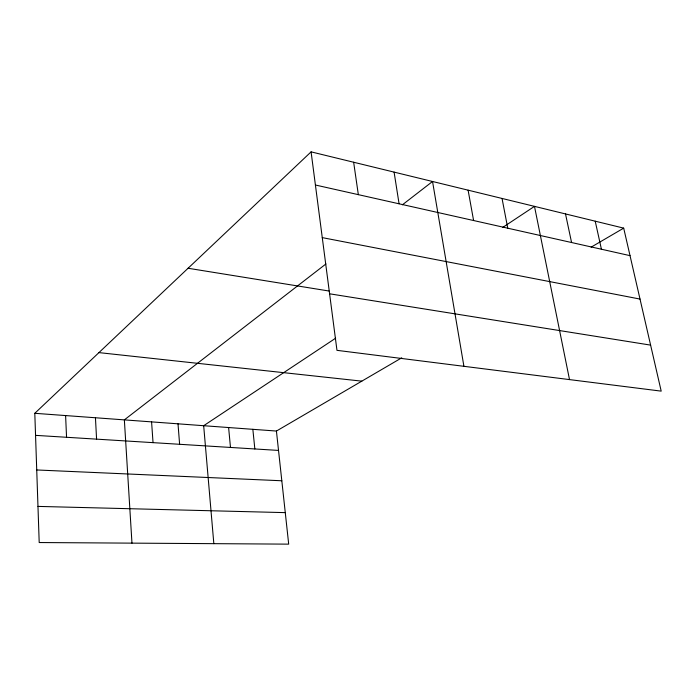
<?xml version="1.0" encoding="UTF-8"?>
<svg xmlns="http://www.w3.org/2000/svg" width="696" height="696" viewBox="0 0 696 696"><rect width="100%" height="100%" fill="white"/><g stroke="black" fill="none" stroke-linecap="round" stroke-linejoin="round"><path stroke-width="1.04" d="M401.74 357.822L276.425 431.05L288.692 544.142L39.202 542.541L34.8 413.302L311.086 151.859L623.694 228.131L661.2 391.135L336.968 350.34L311.086 151.859M325.928 263.958L124.358 419.879L131.97 543.141M402.375 204.824L432.538 181.491L463.919 366.314M335.646 338.204L203.676 425.708L213.837 543.663M502.843 227.348L534.485 206.364L569.511 379.598M591.139 247.158L623.694 228.131M37.975 506.401L285.273 512.63M36.731 469.965L281.819 480.771M35.548 435.357L278.53 450.425M34.8 413.302L276.425 431.05M98.936 352.611L361.833 381.147M329.6 293.799L650.612 345.12M188.077 268.256L329.051 291.024M322.265 237.623L640.015 299.071M315.41 185.014L630.019 255.65M595.219 221.189L601.422 249.229M565.509 213.942L571.573 242.53M502.042 198.456L507.758 228.201M468.103 190.173L473.602 220.528M394.093 172.112L399.078 203.797M353.655 162.246L358.336 194.654M252.848 429.319L254.84 448.955M228.61 427.535L230.48 447.45M178.011 423.82L179.611 444.292M151.58 421.88L153.033 442.647M95.448 417.757L96.579 439.141M65.607 415.564L66.555 437.279"/></g></svg>
